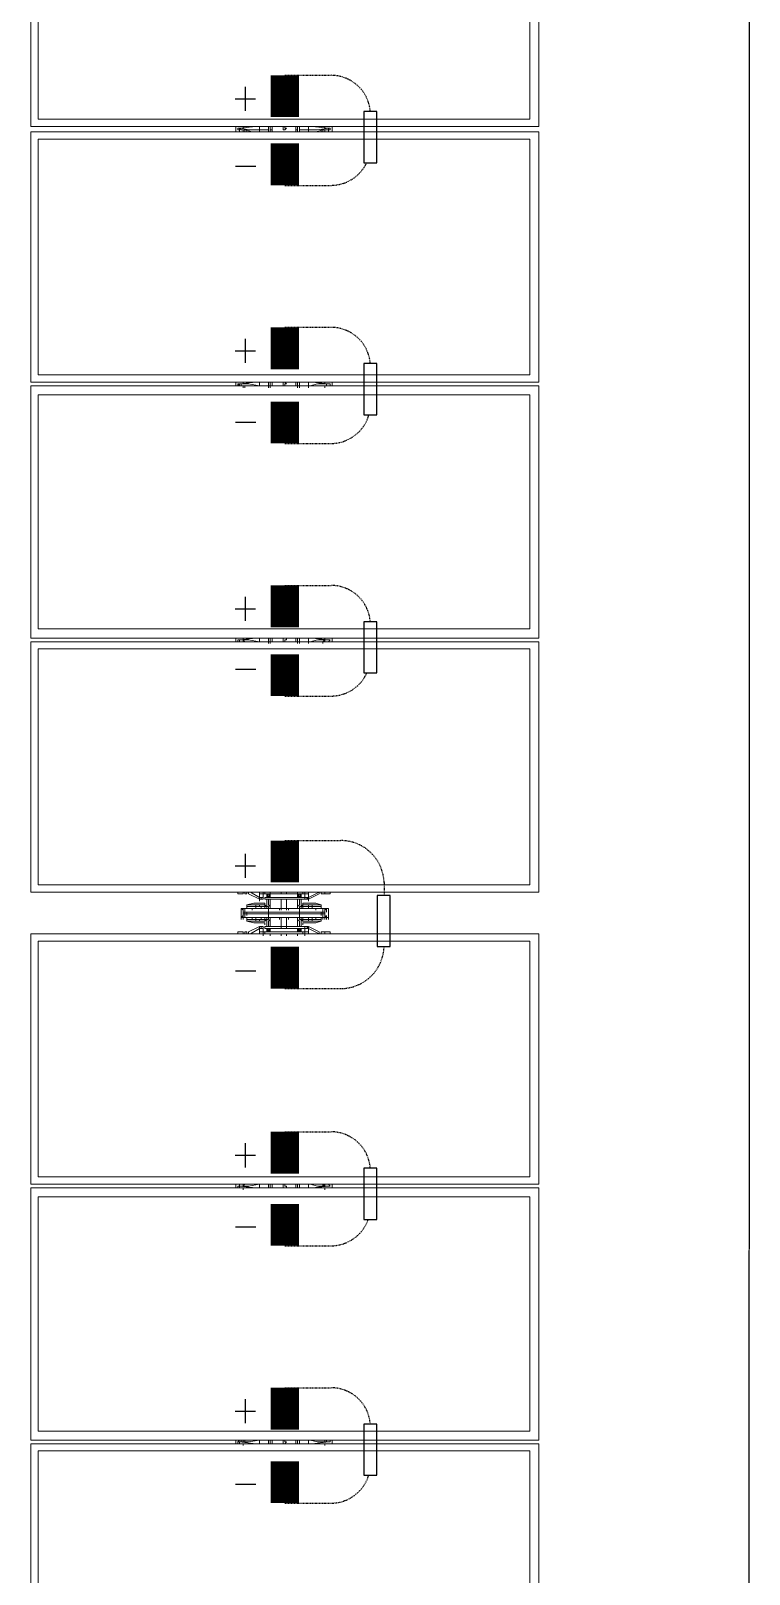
# Model space of a CAD drawing. Header units: feet. Extents: x -13743 to 68376, y -48 to 67763.
# Drawn here: x 1150 to 1278, y 65973.5 to 66248.5 of the extents above; entities that cross this region are included whole.
import ezdxf
from ezdxf.lldxf.tags import DXFTag

# ---------------------------------------------------------------- set-up
doc = ezdxf.new("R2010")
doc.units = ezdxf.units.FT
doc.header["$MEASUREMENT"] = 0
doc.linetypes.add('HIDDEN', pattern=[0.375, 0.25, -0.125])
for name, color, linetype in [('E-DC HARNESS-NEG', 170, 'DC HARNESS CABLE'), ('E-HARN-COMP', 8, 'Continuous'), ('E-TRNK-CABL-NEG', 6, 'HIDDEN'), ('E-TRUNK-CABLE-POS', 6, 'HIDDEN'), ('Polarity-Text', 7, 'Continuous')]:
    doc.layers.add(name, color=color, linetype=linetype)
doc.styles.get("Standard").update_dxf_attribs({"font": 'arial.ttf'})
tags = doc.linetypes.add('DC HARNESS CABLE', pattern='A,0.5,-0.2,["DH",Standard,S=0.1,R=0,X=-0.1,Y=-0.05],-0.2', length=0.9).pattern_tags.tags
tags[6] = DXFTag(74, 10)

# ---------------------------------------------------------------- blocks, each defined once
blk = doc.blocks.new('A$Cc93f9aa1')
at = {"lineweight": 5}
for points in [[(1.4583, 0), (1.2283, 0), (1.2283, 0.4666), (1.4583, 0.4666)], [(1.4516, 0.4583), (1.2349, 0.4583), (1.2349, 0.0067), (1.4516, 0.0067)], [(1.4633, 0.4666), (1.6933, 0.4666), (1.6933, 0), (1.4633, 0)], [(1.6866, 0.4583), (1.4699, 0.4583), (1.4699, 0.0067), (1.6866, 0.0067)], [(1.6966, 0.4666), (1.9283, 0.4666), (1.9283, 0), (1.6966, 0)], [(1.9199, 0.4583), (1.7049, 0.4583), (1.7049, 0.0067), (1.9199, 0.0067)], [(1.9316, 0), (2.1616, 0), (2.1616, 0.4666), (1.9316, 0.4666)], [(2.1549, 0.4583), (1.9383, 0.4583), (1.9383, 0.0067), (2.1549, 0.0067)], [(2.1999, 0), (2.4299, 0), (2.4299, 0.4666), (2.1999, 0.4666)], [(2.2066, 0.4583), (2.4232, 0.4583), (2.4232, 0.0067), (2.2066, 0.0067)], [(2.6649, 0.4666), (2.4332, 0.4666), (2.4332, 0), (2.6649, 0)], [(2.4416, 0.4583), (2.6566, 0.4583), (2.6566, 0.0067), (2.4416, 0.0067)], [(2.8982, 0.4666), (2.6682, 0.4666), (2.6682, 0), (2.8982, 0)], [(2.6749, 0.4583), (2.8915, 0.4583), (2.8915, 0.0067), (2.6749, 0.0067)], [(2.1632, 0.27), (2.1632, 0.2667), (2.1632, 0.27), (2.1632, 0.275), (2.1616, 0.275), (2.1632, 0.275)], [(2.1816, 0.27), (2.1799, 0.27), (2.1782, 0.27), (2.1799, 0.27)], [(2.1816, 0.27), (2.1832, 0.27)], [(2.1832, 0.2683), (2.1816, 0.2683), (2.1816, 0.27), (2.1832, 0.27), (2.1816, 0.27), (2.1832, 0.27), (2.1816, 0.27), (2.1816, 0.2683)], [(2.1866, 0.2683), (2.1849, 0.2683), (2.1849, 0.2733), (2.1849, 0.2717), (2.1832, 0.2717), (2.1849, 0.2717), (2.1866, 0.2717), (2.1849, 0.2717), (2.1832, 0.27), (2.1849, 0.27), (2.1849, 0.2683)], [(2.1866, 0.2733), (2.1849, 0.2733)], [(2.1982, 0.2667), (2.1982, 0.27), (2.1982, 0.275), (2.1999, 0.275), (2.1982, 0.275), (2.1982, 0.27)], [(2.1732, 0.2567), (2.1732, 0.2517), (2.1732, 0.25), (2.1749, 0.25), (2.1749, 0.255), (2.1732, 0.255), (2.1732, 0.2567), (2.1732, 0.2583), (2.1732, 0.2667), (2.1749, 0.2667), (2.1732, 0.2667), (2.1716, 0.2617), (2.1716, 0.25), (2.1716, 0.2517), (2.1716, 0.25), (2.1716, 0.2617), (2.1732, 0.2667), (2.1732, 0.2583), (2.1749, 0.2583), (2.1749, 0.255), (2.1732, 0.255), (2.1732, 0.2567), (2.1732, 0.2583), (2.1749, 0.2583), (2.1749, 0.2667), (2.1766, 0.2667), (2.1749, 0.2667), (2.1749, 0.2583), (2.1749, 0.255), (2.1749, 0.25), (2.1732, 0.25)], [(2.1799, 0.2683), (2.1799, 0.2467), (2.1766, 0.2467), (2.1766, 0.2683)], [(2.1782, 0.2617), (2.1766, 0.2617)], [(2.1832, 0.2683), (2.1816, 0.2683), (2.1799, 0.2683), (2.1816, 0.2683), (2.1799, 0.2683), (2.1816, 0.2683)], [(2.1816, 0.2683), (2.1799, 0.2683)], [(2.1816, 0.2683), (2.1816, 0.2467), (2.1849, 0.2467), (2.1849, 0.2683)], [(2.1866, 0.2667), (2.1882, 0.2667), (2.1882, 0.2583), (2.1866, 0.2583), (2.1866, 0.2667), (2.1849, 0.2667), (2.1866, 0.2667), (2.1866, 0.2583), (2.1882, 0.2583), (2.1882, 0.2667)], [(2.1866, 0.2617), (2.1849, 0.2617)], [(2.1866, 0.2617), (2.1849, 0.2617)], [(2.1882, 0.2567), (2.1882, 0.2583), (2.1882, 0.2567), (2.1882, 0.2517), (2.1882, 0.25), (2.1866, 0.25), (2.1866, 0.255), (2.1882, 0.255)], [(2.1882, 0.2667), (2.1899, 0.2617), (2.1899, 0.25), (2.1899, 0.2517), (2.1899, 0.25), (2.1899, 0.2617)], [(2.1899, 0.25), (2.1899, 0.26), (2.1899, 0.25), (2.1916, 0.25)], [(2.1632, 0.2467), (2.1632, 0.245), (2.1616, 0.245), (2.1632, 0.245), (2.1649, 0.245), (2.1649, 0.2467), (2.1649, 0.2483), (2.1632, 0.2483)], [(2.1649, 0.2483), (2.1632, 0.2467), (2.1649, 0.245), (2.1666, 0.2467)], [(2.1649, 0.2483), (2.1632, 0.2467), (2.1649, 0.245), (2.1666, 0.2467)], [(2.1649, 0.2483), (2.1666, 0.2483)], [(2.1666, 0.245), (2.1666, 0.2483), (2.1666, 0.2467), (2.1649, 0.2467), (2.1666, 0.2467), (2.1649, 0.2467), (2.1666, 0.2467), (2.1649, 0.2467), (2.1666, 0.2467), (2.1649, 0.2467), (2.1666, 0.2467), (2.1649, 0.2467), (2.1666, 0.2467), (2.1649, 0.2467), (2.1666, 0.2467), (2.1649, 0.2467), (2.1666, 0.2467), (2.1649, 0.2467), (2.1666, 0.2467), (2.1649, 0.2467), (2.1666, 0.2467), (2.1666, 0.245), (2.1649, 0.245)], [(2.1699, 0.255), (2.1682, 0.255), (2.1666, 0.2533), (2.1682, 0.255), (2.1682, 0.2517), (2.1666, 0.2517), (2.1682, 0.2517), (2.1682, 0.255)], [(2.1666, 0.2517), (2.1666, 0.2533)], [(2.1666, 0.215), (2.1682, 0.215), (2.1682, 0.2517), (2.1666, 0.2517), (2.1682, 0.2517), (2.1682, 0.215)], [(2.1766, 0.245), (2.1682, 0.245)], [(2.1749, 0.2483), (2.1766, 0.2483)], [(2.1866, 0.2483), (2.1849, 0.2483)], [(2.1932, 0.245), (2.1849, 0.245)], [(2.1882, 0.25), (2.1866, 0.2483), (2.1866, 0.25), (2.1866, 0.2483), (2.1882, 0.25), (2.1866, 0.2483), (2.1882, 0.2483), (2.1866, 0.2483)], [(2.1949, 0.255), (2.1932, 0.255), (2.1949, 0.2533), (2.1932, 0.255)], [(2.1949, 0.2517), (2.1932, 0.2517), (2.1932, 0.215), (2.1949, 0.215), (2.1932, 0.215), (2.1932, 0.2517), (2.1949, 0.2517), (2.1932, 0.2517), (2.1932, 0.255), (2.1932, 0.2517)], [(2.1982, 0.2517), (2.1949, 0.2517), (2.1949, 0.2533), (2.1949, 0.2517)], [(2.1966, 0.2483), (2.1949, 0.2467), (2.1966, 0.245), (2.1982, 0.2467)], [(2.1966, 0.2483), (2.1949, 0.2467), (2.1966, 0.245), (2.1982, 0.2467)], [(2.1966, 0.245), (2.1982, 0.245), (2.1982, 0.2467), (2.1982, 0.2483), (2.1966, 0.2483), (2.1949, 0.2483), (2.1949, 0.2467), (2.1949, 0.245)], [(2.2016, 0.245), (2.1999, 0.245)], [(1.4599, 0.235), (1.4616, 0.2333), (1.4616, 0.2317), (1.4583, 0.2317), (1.4583, 0.2333), (1.4599, 0.2333)], [(1.6949, 0.235), (1.6949, 0.2333), (1.6966, 0.2333), (1.6966, 0.2317), (1.6949, 0.2317), (1.6933, 0.2317), (1.6933, 0.2333)], [(1.9283, 0.235), (1.9299, 0.235), (1.9299, 0.2333), (1.9316, 0.2333), (1.9316, 0.2317), (1.9299, 0.2317), (1.9283, 0.2317), (1.9283, 0.2333)], [(2.1632, 0.235), (2.1616, 0.235)], [(2.1632, 0.235), (2.1616, 0.235)], [(2.1632, 0.23), (2.1616, 0.23)], [(2.1632, 0.23), (2.1616, 0.23)], [(2.2016, 0.235), (2.1999, 0.235)], [(2.2016, 0.235), (2.1999, 0.235)], [(2.2016, 0.23), (2.1999, 0.23)], [(2.2016, 0.23), (2.1999, 0.23)], [(2.4332, 0.235), (2.4316, 0.235), (2.4316, 0.2333), (2.4299, 0.2333), (2.4299, 0.2317), (2.4316, 0.2317), (2.4332, 0.2317), (2.4332, 0.2333)], [(2.6666, 0.235), (2.6666, 0.2333), (2.6649, 0.2333), (2.6649, 0.2317), (2.6666, 0.2317), (2.6682, 0.2317), (2.6682, 0.2333)], [(2.1632, 0.2167), (2.1649, 0.2167), (2.1649, 0.2183), (2.1666, 0.2183), (2.1649, 0.2183), (2.1666, 0.2183), (2.1649, 0.2183), (2.1666, 0.2183), (2.1649, 0.2183), (2.1666, 0.2183), (2.1649, 0.2183), (2.1649, 0.2167), (2.1666, 0.2167), (2.1666, 0.2183), (2.1666, 0.22), (2.1649, 0.22), (2.1632, 0.22), (2.1616, 0.22), (2.1632, 0.22), (2.1632, 0.2183)], [(2.1649, 0.22), (2.1632, 0.2183), (2.1649, 0.2167), (2.1666, 0.2183)], [(2.1649, 0.22), (2.1632, 0.2183), (2.1649, 0.2167), (2.1666, 0.2183)], [(2.1649, 0.22), (2.1632, 0.22), (2.1632, 0.2183), (2.1632, 0.2167), (2.1649, 0.2167), (2.1666, 0.2167), (2.1666, 0.2183), (2.1666, 0.22)], [(2.1666, 0.21), (2.1666, 0.2117), (2.1666, 0.2133), (2.1632, 0.2133), (2.1632, 0.21)], [(2.1649, 0.2167), (2.1666, 0.2167), (2.1666, 0.2183), (2.1649, 0.2183), (2.1649, 0.22), (2.1666, 0.22), (2.1666, 0.2183), (2.1649, 0.2183), (2.1666, 0.2183), (2.1649, 0.2183), (2.1666, 0.2183), (2.1649, 0.2183), (2.1666, 0.2183), (2.1649, 0.2183), (2.1666, 0.2183), (2.1649, 0.2183), (2.1649, 0.22), (2.1666, 0.22), (2.1666, 0.2183), (2.1666, 0.2167)], [(2.1666, 0.2133), (2.1682, 0.2133), (2.1682, 0.21), (2.1682, 0.2133)], [(2.1682, 0.22), (2.1766, 0.22)], [(2.1732, 0.1983), (2.1716, 0.205), (2.1716, 0.215), (2.1716, 0.2133), (2.1716, 0.215), (2.1716, 0.205)], [(2.1732, 0.2133), (2.1732, 0.2083), (2.1732, 0.21), (2.1749, 0.21), (2.1749, 0.2117), (2.1749, 0.215), (2.1732, 0.215), (2.1732, 0.2083), (2.1732, 0.2067), (2.1732, 0.2083), (2.1732, 0.21), (2.1749, 0.21), (2.1749, 0.2117), (2.1749, 0.215), (2.1749, 0.2167), (2.1732, 0.215), (2.1749, 0.2167), (2.1732, 0.215), (2.1749, 0.2167), (2.1749, 0.215), (2.1732, 0.215)], [(2.1849, 0.22), (2.1932, 0.22)], [(2.1882, 0.2167), (2.1866, 0.2167), (2.1882, 0.215), (2.1866, 0.2167), (2.1882, 0.215), (2.1866, 0.2167), (2.1882, 0.2167), (2.1866, 0.2167), (2.1849, 0.2167), (2.1866, 0.2167)], [(2.1882, 0.2067), (2.1882, 0.2083), (2.1882, 0.215), (2.1866, 0.215), (2.1866, 0.2117), (2.1866, 0.21), (2.1882, 0.21), (2.1882, 0.2083)], [(2.1882, 0.1983), (2.1899, 0.205), (2.1899, 0.215), (2.1899, 0.2133), (2.1899, 0.215), (2.1899, 0.205)], [(2.1966, 0.22), (2.1949, 0.2183), (2.1966, 0.2167), (2.1982, 0.2183)], [(2.1966, 0.22), (2.1949, 0.2183), (2.1966, 0.2167), (2.1982, 0.2183)], [(2.1966, 0.2167), (2.1982, 0.2167), (2.1982, 0.2183), (2.1982, 0.22), (2.1966, 0.22), (2.1949, 0.22), (2.1949, 0.2183), (2.1949, 0.2167)], [(2.1982, 0.2183), (2.1966, 0.2183)], [(2.1982, 0.2183), (2.1966, 0.2183)], [(2.2016, 0.22), (2.1999, 0.22)], [(2.1699, 0.21), (2.1682, 0.21), (2.1682, 0.2117), (2.1666, 0.2117), (2.1682, 0.2117), (2.1682, 0.21)], [(2.1732, 0.1983), (2.1732, 0.2067), (2.1749, 0.2067), (2.1749, 0.1983)], [(2.1732, 0.1983), (2.1749, 0.1983), (2.1749, 0.2067), (2.1732, 0.2067)], [(2.1749, 0.21), (2.1749, 0.2067)], [(2.1782, 0.2033), (2.1766, 0.2033)], [(2.1782, 0.2033), (2.1766, 0.2033)], [(2.1866, 0.2033), (2.1849, 0.2033)], [(2.1866, 0.2033), (2.1849, 0.2033)], [(2.1866, 0.2067), (2.1866, 0.21)], [(2.1882, 0.1983), (2.1866, 0.1983), (2.1866, 0.2067), (2.1882, 0.2067)], [(2.1882, 0.1983), (2.1882, 0.2067), (2.1866, 0.2067), (2.1866, 0.1983)], [(2.1949, 0.21), (2.1932, 0.21)], [(2.1616, 0.19), (2.1632, 0.19), (2.1632, 0.195), (2.1632, 0.19)], [(2.1632, 0.1983), (2.1632, 0.1967)], [(2.1766, 0.1983), (2.1749, 0.1983)], [(2.1799, 0.195), (2.1782, 0.195)], [(2.1832, 0.1983), (2.1816, 0.1983), (2.1799, 0.1983), (2.1816, 0.1983)], [(2.1832, 0.1967), (2.1816, 0.1967)], [(2.1866, 0.1983), (2.1849, 0.1983)], [(2.1982, 0.1967), (2.1982, 0.1983)], [(2.1999, 0.19), (2.1982, 0.19), (2.1982, 0.195), (2.1982, 0.19)]]:
    blk.add_lwpolyline(points, close=True, dxfattribs=at)
for points in [[(2.1549, 0.0067), (2.1549, 0.4583)], [(2.1616, 0.4666), (2.1616, 0)], [(2.1999, 0), (2.1999, 0.4666)], [(2.2066, 0.0067), (2.2066, 0.4583)], [(1.4583, 0.2767), (1.4633, 0.2767)], [(1.4616, 0.2683), (1.4616, 0.27), (1.4616, 0.2733), (1.4599, 0.2733), (1.4599, 0.275), (1.4616, 0.275)], [(1.4599, 0.275), (1.4599, 0.2733), (1.4599, 0.27)], [(1.4633, 0.255), (1.4616, 0.255), (1.4616, 0.2633), (1.4599, 0.2733)], [(1.6933, 0.2767), (1.6966, 0.2767)], [(1.6949, 0.2733), (1.6949, 0.275), (1.6949, 0.2733)], [(1.6966, 0.2683), (1.6966, 0.27), (1.6966, 0.2717), (1.6949, 0.2717), (1.6949, 0.2733), (1.6949, 0.27)], [(1.6983, 0.255), (1.6966, 0.255), (1.6966, 0.2567), (1.6949, 0.2633), (1.6949, 0.2733)], [(1.9283, 0.2767), (1.9316, 0.2767)], [(1.9283, 0.2733), (1.9283, 0.27)], [(1.9333, 0.255), (1.9316, 0.255), (1.9316, 0.2567), (1.9299, 0.2633), (1.9299, 0.2733), (1.9299, 0.275), (1.9299, 0.27), (1.9316, 0.2683)], [(2.1799, 0.2467), (2.1799, 0.2667), (2.1799, 0.2683), (2.1799, 0.27), (2.1782, 0.27), (2.1766, 0.27), (2.1782, 0.27), (2.1766, 0.27), (2.1766, 0.2733), (2.1766, 0.2717), (2.1782, 0.2717), (2.1766, 0.2717), (2.1766, 0.2733), (2.1766, 0.2683), (2.1782, 0.2683), (2.1766, 0.2683), (2.1766, 0.27), (2.1766, 0.2617), (2.1766, 0.2383), (2.1766, 0.235), (2.1782, 0.235), (2.1766, 0.235), (2.1782, 0.235), (2.1766, 0.235), (2.1682, 0.235), (2.1682, 0.23), (2.1766, 0.23), (2.1782, 0.23), (2.1766, 0.23), (2.1782, 0.23), (2.1766, 0.23), (2.1782, 0.23), (2.1766, 0.23), (2.1782, 0.23), (2.1766, 0.23), (2.1782, 0.23)], [(2.1799, 0.2717), (2.1782, 0.2717), (2.1766, 0.2717), (2.1782, 0.27), (2.1799, 0.27), (2.1799, 0.2683), (2.1799, 0.2667), (2.1816, 0.2667), (2.1832, 0.2667), (2.1816, 0.2667), (2.1799, 0.2667), (2.1799, 0.2467), (2.1799, 0.2683), (2.1766, 0.2683), (2.1766, 0.2467), (2.1799, 0.2467), (2.1799, 0.2183), (2.1799, 0.1967), (2.1766, 0.1967), (2.1766, 0.2183), (2.1749, 0.2183), (2.1749, 0.2167), (2.1766, 0.2167), (2.1749, 0.2167), (2.1766, 0.2167), (2.1749, 0.2167), (2.1766, 0.2167), (2.1749, 0.2167), (2.1766, 0.2167), (2.1682, 0.2167)], [(2.1699, 0.235), (2.1682, 0.235), (2.1766, 0.235), (2.1766, 0.2383), (2.1766, 0.2617), (2.1766, 0.27), (2.1782, 0.27), (2.1766, 0.27), (2.1782, 0.27)], [(2.1766, 0.2733), (2.1832, 0.2733), (2.1849, 0.2733), (2.1782, 0.2733), (2.1766, 0.2733), (2.1782, 0.2733), (2.1766, 0.2733), (2.1782, 0.2733)], [(2.1766, 0.2717), (2.1782, 0.27)], [(2.1782, 0.2717), (2.1766, 0.2717)], [(2.1766, 0.27), (2.1766, 0.27)], [(2.1766, 0.27), (2.1766, 0.27)], [(2.1782, 0.27), (2.1799, 0.27)], [(2.1782, 0.27), (2.1799, 0.27)], [(2.1832, 0.2717), (2.1849, 0.2717), (2.1832, 0.27), (2.1849, 0.27), (2.1849, 0.2617), (2.1849, 0.2383), (2.1849, 0.235), (2.1866, 0.235), (2.1849, 0.235), (2.1932, 0.235), (2.1932, 0.23), (2.1849, 0.23), (2.1849, 0.2267), (2.1849, 0.23), (2.1866, 0.23), (2.1849, 0.23), (2.1866, 0.23), (2.1849, 0.23)], [(2.1849, 0.2367), (2.1849, 0.235), (2.1866, 0.235), (2.1849, 0.235), (2.1849, 0.2383), (2.1849, 0.2617), (2.1849, 0.27), (2.1866, 0.27), (2.1849, 0.27), (2.1866, 0.27), (2.1849, 0.27), (2.1866, 0.27), (2.1849, 0.27), (2.1849, 0.2733), (2.1849, 0.2717)], [(2.1849, 0.2733), (2.1866, 0.2733)], [(2.1849, 0.27), (2.1849, 0.27)], [(2.1849, 0.27), (2.1849, 0.27)], [(2.4332, 0.2767), (2.4299, 0.2767)], [(2.4316, 0.255), (2.4299, 0.255), (2.4299, 0.2567), (2.4316, 0.2633), (2.4316, 0.2733), (2.4316, 0.275), (2.4316, 0.27), (2.4299, 0.2683)], [(2.4332, 0.27), (2.4332, 0.2733)], [(2.6682, 0.2767), (2.6649, 0.2767)], [(2.6666, 0.27), (2.6666, 0.2733), (2.6666, 0.2717), (2.6649, 0.2717), (2.6649, 0.27), (2.6649, 0.2683)], [(2.6666, 0.255), (2.6649, 0.255), (2.6649, 0.2567), (2.6666, 0.2633), (2.6666, 0.2733)], [(2.6666, 0.2733), (2.6666, 0.275), (2.6666, 0.2733)], [(2.1632, 0.2517), (2.1666, 0.2517), (2.1632, 0.2517), (2.1632, 0.25), (2.1616, 0.25), (2.1616, 0.2517), (2.1632, 0.2517), (2.1632, 0.255), (2.1666, 0.255), (2.1666, 0.2533), (2.1666, 0.255), (2.1682, 0.255), (2.1632, 0.265), (2.1682, 0.255), (2.1666, 0.255), (2.1632, 0.255), (2.1632, 0.2517), (2.1632, 0.25), (2.1616, 0.25), (2.1616, 0.215), (2.1632, 0.215), (2.1632, 0.2133), (2.1666, 0.2133), (2.1666, 0.2117), (2.1666, 0.21), (2.1682, 0.21), (2.1632, 0.2), (2.1682, 0.21), (2.1666, 0.21), (2.1632, 0.21), (2.1632, 0.2133), (2.1616, 0.2133), (2.1616, 0.215), (2.1616, 0.2133)], [(2.1632, 0.2667), (2.1632, 0.2667)], [(2.1632, 0.2667), (2.1632, 0.2667)], [(2.1682, 0.2483), (2.1766, 0.2483), (2.1749, 0.2483), (2.1732, 0.25), (2.1749, 0.2483), (2.1766, 0.2483), (2.1749, 0.2483), (2.1732, 0.25), (2.1716, 0.25), (2.1716, 0.26), (2.1716, 0.25), (2.1732, 0.25), (2.1749, 0.2483), (2.1732, 0.25), (2.1749, 0.2483), (2.1749, 0.25), (2.1749, 0.2483), (2.1749, 0.2467), (2.1766, 0.2467), (2.1766, 0.2183), (2.1799, 0.2183), (2.1799, 0.2467), (2.1816, 0.2467), (2.1816, 0.2183), (2.1849, 0.2183), (2.1849, 0.2467), (2.1866, 0.2467), (2.1866, 0.2483), (2.1849, 0.2483), (2.1932, 0.2483)], [(2.1732, 0.26), (2.1732, 0.26)], [(2.1732, 0.26), (2.1732, 0.26)], [(2.1766, 0.2617), (2.1782, 0.2617)], [(2.1766, 0.2617), (2.1782, 0.2617)], [(2.1932, 0.2167), (2.1849, 0.2167), (2.1866, 0.2167), (2.1866, 0.2183), (2.1849, 0.2183), (2.1849, 0.1967), (2.1816, 0.1967), (2.1816, 0.2183), (2.1799, 0.2183), (2.1799, 0.2467), (2.1816, 0.2467), (2.1816, 0.2683), (2.1849, 0.2683), (2.1849, 0.2467), (2.1816, 0.2467), (2.1816, 0.2183), (2.1849, 0.2183), (2.1849, 0.2467)], [(2.1866, 0.2583), (2.1866, 0.255)], [(2.1866, 0.2583), (2.1866, 0.255), (2.1882, 0.255), (2.1882, 0.2567)], [(2.1866, 0.255), (2.1866, 0.25), (2.1882, 0.25), (2.1882, 0.2567)], [(2.1882, 0.26), (2.1882, 0.26)], [(2.1882, 0.26), (2.1882, 0.26)], [(2.1999, 0.2517), (2.1999, 0.25), (2.1999, 0.2517), (2.1982, 0.2517), (2.1982, 0.255), (2.1949, 0.255), (2.1949, 0.2533), (2.1949, 0.255), (2.1932, 0.255), (2.1982, 0.265), (2.1932, 0.255), (2.1949, 0.255), (2.1982, 0.255), (2.1982, 0.2517), (2.1982, 0.25), (2.1999, 0.25), (2.1999, 0.215), (2.1982, 0.215), (2.1982, 0.2133), (2.1949, 0.2133), (2.1949, 0.2117), (2.1949, 0.21), (2.1949, 0.2117), (2.1932, 0.2117), (2.1932, 0.21), (2.1932, 0.2133), (2.1949, 0.2133), (2.1949, 0.2117), (2.1932, 0.2117), (2.1932, 0.21), (2.1932, 0.2133), (2.1949, 0.2133), (2.1982, 0.2133), (2.1982, 0.215), (2.1999, 0.215), (2.1999, 0.25), (2.1982, 0.25), (2.1982, 0.2517), (2.1999, 0.2517), (2.2016, 0.2517)], [(2.1982, 0.2667), (2.1982, 0.2667)], [(2.1982, 0.2667), (2.1982, 0.2667)], [(1.4583, 0.2467), (1.4616, 0.2467)], [(1.4583, 0.245), (1.4616, 0.245), (1.4633, 0.245)], [(1.4583, 0.2433), (1.4616, 0.2433), (1.4633, 0.2433)], [(1.4633, 0.2467), (1.4616, 0.2467), (1.4616, 0.255)], [(1.4616, 0.2433), (1.4616, 0.245)], [(1.6933, 0.2467), (1.6966, 0.2467)], [(1.6933, 0.245), (1.6966, 0.245), (1.6983, 0.245)], [(1.6966, 0.245), (1.6966, 0.2433), (1.6933, 0.2433)], [(1.6983, 0.2467), (1.6966, 0.2467), (1.6966, 0.255)], [(1.9283, 0.2467), (1.9316, 0.2467)], [(1.9283, 0.245), (1.9316, 0.245), (1.9333, 0.245)], [(1.9316, 0.245), (1.9316, 0.2433), (1.9283, 0.2433)], [(1.9333, 0.2467), (1.9316, 0.2467), (1.9316, 0.255)], [(2.1632, 0.2133), (2.1632, 0.215), (2.1616, 0.215), (2.1616, 0.25), (2.1616, 0.2517)], [(2.1616, 0.2517), (2.1632, 0.2517), (2.1616, 0.2517)], [(2.1632, 0.2483), (2.1632, 0.2483)], [(2.1666, 0.2483), (2.1649, 0.2483), (2.1632, 0.2483), (2.1632, 0.2467), (2.1632, 0.245), (2.1649, 0.245), (2.1666, 0.245), (2.1666, 0.2467), (2.1666, 0.2483), (2.1649, 0.2483)], [(2.1632, 0.2467), (2.1632, 0.2467)], [(2.1632, 0.245), (2.1632, 0.245)], [(2.1649, 0.2483), (2.1649, 0.2483)], [(2.1649, 0.2483), (2.1649, 0.245)], [(2.1649, 0.2467), (2.1666, 0.2467)], [(2.1649, 0.245), (2.1666, 0.245)], [(2.1649, 0.245), (2.1649, 0.245)], [(2.1666, 0.2517), (2.1666, 0.2517)], [(2.1666, 0.2483), (2.1666, 0.2483)], [(2.1666, 0.2467), (2.1666, 0.2483)], [(2.1666, 0.2467), (2.1666, 0.2467)], [(2.1666, 0.245), (2.1666, 0.2467)], [(2.1666, 0.245), (2.1666, 0.245)], [(2.1682, 0.2517), (2.1682, 0.2517)], [(2.1682, 0.2517), (2.1682, 0.2517)], [(2.1749, 0.245), (2.1732, 0.2467), (2.1682, 0.2467)], [(2.1749, 0.2483), (2.1766, 0.2483)], [(2.1749, 0.2483), (2.1766, 0.2483)], [(2.1832, 0.1933), (2.1849, 0.1933), (2.1832, 0.195), (2.1849, 0.1933), (2.1832, 0.1933), (2.1766, 0.1933), (2.1782, 0.1933), (2.1766, 0.1933), (2.1766, 0.195), (2.1766, 0.1967), (2.1766, 0.195), (2.1782, 0.195), (2.1766, 0.1933), (2.1782, 0.1933), (2.1766, 0.1933), (2.1782, 0.195), (2.1799, 0.195), (2.1782, 0.195), (2.1766, 0.195), (2.1766, 0.1967), (2.1766, 0.195), (2.1766, 0.1933), (2.1782, 0.195), (2.1799, 0.195), (2.1799, 0.1967), (2.1816, 0.1967), (2.1832, 0.1967), (2.1816, 0.1967), (2.1799, 0.1967), (2.1816, 0.1967), (2.1799, 0.1967), (2.1799, 0.2467), (2.1816, 0.2467)], [(2.1766, 0.2467), (2.1766, 0.2183), (2.1799, 0.2183), (2.1799, 0.1983), (2.1799, 0.1967), (2.1816, 0.1967), (2.1816, 0.195), (2.1799, 0.195), (2.1816, 0.195), (2.1832, 0.195), (2.1816, 0.195), (2.1832, 0.195), (2.1849, 0.1933), (2.1849, 0.195), (2.1866, 0.195), (2.1849, 0.195), (2.1849, 0.1967), (2.1849, 0.195), (2.1866, 0.195)], [(2.1866, 0.2483), (2.1882, 0.25)], [(2.1866, 0.2483), (2.1882, 0.25)], [(2.1866, 0.2483), (2.1882, 0.2483)], [(2.1866, 0.2483), (2.1882, 0.2483)], [(2.1932, 0.2467), (2.1882, 0.2467), (2.1866, 0.245)], [(2.1932, 0.2517), (2.1932, 0.2517)], [(2.1932, 0.2517), (2.1932, 0.2517)], [(2.1949, 0.2517), (2.1949, 0.2517)], [(2.1982, 0.2467), (2.1982, 0.2483), (2.1966, 0.2483), (2.1949, 0.2483), (2.1949, 0.2467), (2.1949, 0.245), (2.1949, 0.2483), (2.1966, 0.2483), (2.1966, 0.245), (2.1949, 0.245), (2.1966, 0.245), (2.1949, 0.245), (2.1949, 0.2467), (2.1949, 0.2483), (2.1966, 0.2483), (2.1966, 0.2467), (2.1966, 0.245), (2.1982, 0.245), (2.1982, 0.2467), (2.1966, 0.2467), (2.1982, 0.2467), (2.1966, 0.2467), (2.1982, 0.2467), (2.1966, 0.2467), (2.1982, 0.2467), (2.1966, 0.2467), (2.1982, 0.2467), (2.1966, 0.2467), (2.1982, 0.2467), (2.1966, 0.2467), (2.1982, 0.2467), (2.1966, 0.2467), (2.1982, 0.2467), (2.1966, 0.2467), (2.1982, 0.2467), (2.1966, 0.2467), (2.1982, 0.2467), (2.1966, 0.2467)], [(2.1949, 0.2483), (2.1949, 0.2483)], [(2.1949, 0.2467), (2.1949, 0.2467)], [(2.1949, 0.245), (2.1949, 0.245)], [(2.1966, 0.2483), (2.1966, 0.2483)], [(2.1966, 0.245), (2.1966, 0.245)], [(2.1982, 0.2483), (2.1982, 0.2483)], [(2.1982, 0.2467), (2.1982, 0.2467)], [(2.1982, 0.245), (2.1982, 0.245)], [(2.4316, 0.2467), (2.4299, 0.2467), (2.4299, 0.255)], [(2.4332, 0.2467), (2.4299, 0.2467)], [(2.4332, 0.245), (2.4299, 0.245), (2.4316, 0.245)], [(2.4299, 0.245), (2.4299, 0.2433), (2.4332, 0.2433)], [(2.6666, 0.2467), (2.6649, 0.2467), (2.6649, 0.255)], [(2.6682, 0.2467), (2.6649, 0.2467)], [(2.6682, 0.245), (2.6649, 0.245), (2.6666, 0.245)], [(2.6649, 0.245), (2.6649, 0.2433), (2.6682, 0.2433)], [(2.1682, 0.235), (2.1682, 0.23)], [(2.1766, 0.23), (2.1766, 0.2267), (2.1766, 0.23), (2.1682, 0.23), (2.1699, 0.23)], [(2.1782, 0.2367), (2.1766, 0.2367), (2.1782, 0.2367), (2.1766, 0.2367), (2.1766, 0.2383), (2.1766, 0.2367), (2.1766, 0.235), (2.1782, 0.235), (2.1766, 0.235), (2.1766, 0.2367)], [(2.1782, 0.195), (2.1766, 0.195), (2.1766, 0.1967), (2.1766, 0.195), (2.1766, 0.2033), (2.1766, 0.2267), (2.1766, 0.23), (2.1766, 0.2267), (2.1766, 0.2033), (2.1766, 0.195)], [(2.1866, 0.23), (2.1849, 0.23), (2.1866, 0.23), (2.1849, 0.23), (2.1866, 0.23), (2.1849, 0.23), (2.1849, 0.2267), (2.1849, 0.2033), (2.1849, 0.195), (2.1832, 0.195), (2.1849, 0.1933), (2.1782, 0.1933), (2.1799, 0.1933)], [(2.1949, 0.235), (2.1932, 0.235), (2.1849, 0.235), (2.1866, 0.235), (2.1849, 0.235), (2.1849, 0.2367), (2.1849, 0.2383), (2.1849, 0.2367), (2.1866, 0.2367), (2.1849, 0.2367), (2.1866, 0.2367)], [(2.1849, 0.195), (2.1849, 0.2033), (2.1849, 0.2267), (2.1849, 0.23), (2.1932, 0.23), (2.1949, 0.23)], [(2.1932, 0.23), (2.1932, 0.235)], [(1.4583, 0.2217), (1.4633, 0.2217), (1.4616, 0.2217), (1.4616, 0.22)], [(1.4633, 0.22), (1.4616, 0.22), (1.4583, 0.22)], [(1.4616, 0.2183), (1.4583, 0.2183)], [(1.4616, 0.21), (1.4616, 0.2183), (1.4633, 0.2183)], [(1.6933, 0.2217), (1.6966, 0.2217), (1.6966, 0.22)], [(1.6933, 0.22), (1.6966, 0.22), (1.6983, 0.22)], [(1.6966, 0.2183), (1.6933, 0.2183)], [(1.6983, 0.2183), (1.6966, 0.2183), (1.6966, 0.21), (1.6949, 0.2), (1.6949, 0.1917), (1.6966, 0.1917)], [(1.9283, 0.2217), (1.9316, 0.2217), (1.9316, 0.22)], [(1.9283, 0.22), (1.9316, 0.22), (1.9333, 0.22)], [(1.9316, 0.2183), (1.9283, 0.2183)], [(1.9299, 0.1917), (1.9299, 0.2), (1.9316, 0.21), (1.9316, 0.2183), (1.9333, 0.2183)], [(2.1616, 0.2133), (2.1632, 0.2133), (2.1616, 0.2133)], [(2.1632, 0.22), (2.1632, 0.22)], [(2.1632, 0.2183), (2.1632, 0.2183)], [(2.1632, 0.2167), (2.1632, 0.2167)], [(2.1649, 0.22), (2.1649, 0.22)], [(2.1649, 0.2167), (2.1649, 0.2167)], [(2.1666, 0.22), (2.1666, 0.22)], [(2.1666, 0.2183), (2.1666, 0.2183)], [(2.1666, 0.2167), (2.1666, 0.2167)], [(2.1666, 0.215), (2.1666, 0.215)], [(2.1666, 0.215), (2.1666, 0.215)], [(2.1682, 0.2183), (2.1732, 0.2183), (2.1749, 0.22)], [(2.1682, 0.215), (2.1682, 0.215)], [(2.1682, 0.215), (2.1682, 0.215)], [(2.1716, 0.215), (2.1716, 0.205), (2.1716, 0.215), (2.1732, 0.215), (2.1749, 0.2167), (2.1732, 0.215)], [(2.1766, 0.2183), (2.1766, 0.1967), (2.1799, 0.1967), (2.1799, 0.1983), (2.1799, 0.2183), (2.1816, 0.2183), (2.1799, 0.2183)], [(2.1816, 0.2183), (2.1816, 0.1967), (2.1849, 0.1967), (2.1849, 0.2183)], [(2.1866, 0.22), (2.1882, 0.2183), (2.1932, 0.2183)], [(2.1866, 0.2167), (2.1866, 0.215)], [(2.1866, 0.2167), (2.1866, 0.215)], [(2.1882, 0.215), (2.1866, 0.2167)], [(2.1882, 0.215), (2.1866, 0.2167)], [(2.1866, 0.215), (2.1866, 0.2117)], [(2.1866, 0.215), (2.1882, 0.215), (2.1882, 0.2133)], [(2.1882, 0.2083), (2.1882, 0.2133)], [(2.1899, 0.215), (2.1899, 0.205), (2.1899, 0.215), (2.1916, 0.215)], [(2.1932, 0.215), (2.1932, 0.215)], [(2.1999, 0.2133), (2.1999, 0.215), (2.1999, 0.2133), (2.1982, 0.2133), (2.1982, 0.21), (2.1949, 0.21), (2.1932, 0.21), (2.1982, 0.2), (2.1932, 0.21), (2.1949, 0.21), (2.1982, 0.21), (2.1982, 0.2133), (2.1999, 0.2133), (2.2016, 0.2133)], [(2.1932, 0.215), (2.1932, 0.215)], [(2.1949, 0.2183), (2.1949, 0.22)], [(2.1966, 0.22), (2.1949, 0.22)], [(2.1949, 0.22), (2.1949, 0.2183)], [(2.1949, 0.22), (2.1949, 0.22)], [(2.1966, 0.22), (2.1949, 0.22)], [(2.1966, 0.22), (2.1949, 0.22)], [(2.1949, 0.2183), (2.1949, 0.22)], [(2.1949, 0.2167), (2.1949, 0.2183)], [(2.1949, 0.2183), (2.1949, 0.2167)], [(2.1949, 0.2183), (2.1949, 0.2183)], [(2.1949, 0.2183), (2.1949, 0.2167), (2.1966, 0.2167)], [(2.1949, 0.2167), (2.1966, 0.2167)], [(2.1949, 0.2167), (2.1966, 0.2167)], [(2.1949, 0.2167), (2.1949, 0.2167)], [(2.1949, 0.215), (2.1949, 0.215)], [(2.1949, 0.215), (2.1949, 0.215)], [(2.1966, 0.2183), (2.1966, 0.22)], [(2.1982, 0.22), (2.1966, 0.22)], [(2.1966, 0.22), (2.1966, 0.22)], [(2.1966, 0.2183), (2.1966, 0.22)], [(2.1966, 0.2183), (2.1982, 0.2183)], [(2.1966, 0.2183), (2.1982, 0.2183)], [(2.1966, 0.2183), (2.1982, 0.2183)], [(2.1966, 0.2183), (2.1982, 0.2183)], [(2.1966, 0.2183), (2.1982, 0.2183)], [(2.1966, 0.2183), (2.1982, 0.2183)], [(2.1966, 0.2183), (2.1982, 0.2183)], [(2.1966, 0.2183), (2.1982, 0.2183)], [(2.1966, 0.2167), (2.1966, 0.2183)], [(2.1966, 0.2183), (2.1982, 0.2183)], [(2.1966, 0.2183), (2.1982, 0.2183)], [(2.1966, 0.2183), (2.1982, 0.2183)], [(2.1966, 0.2183), (2.1982, 0.2183)], [(2.1966, 0.2183), (2.1982, 0.2183)], [(2.1966, 0.2183), (2.1966, 0.2167)], [(2.1966, 0.2183), (2.1982, 0.2183)], [(2.1966, 0.2167), (2.1982, 0.2167)], [(2.1966, 0.2167), (2.1966, 0.2167)], [(2.1982, 0.22), (2.1982, 0.22)], [(2.1982, 0.2183), (2.1982, 0.22)], [(2.1982, 0.2183), (2.1982, 0.2183)], [(2.1982, 0.2167), (2.1982, 0.2183)], [(2.1982, 0.2167), (2.1982, 0.2167)], [(2.4332, 0.2217), (2.4299, 0.2217), (2.4299, 0.22)], [(2.4332, 0.22), (2.4299, 0.22), (2.4316, 0.22)], [(2.4316, 0.1917), (2.4316, 0.2), (2.4299, 0.21), (2.4299, 0.2183), (2.4316, 0.2183)], [(2.4299, 0.2183), (2.4332, 0.2183)], [(2.6682, 0.2217), (2.6649, 0.2217), (2.6649, 0.22)], [(2.6682, 0.22), (2.6649, 0.22), (2.6666, 0.22)], [(2.6666, 0.2183), (2.6649, 0.2183), (2.6649, 0.21), (2.6666, 0.2), (2.6666, 0.1917), (2.6682, 0.1917)], [(2.6649, 0.2183), (2.6682, 0.2183)], [(1.4633, 0.21), (1.4616, 0.21), (1.4616, 0.2), (1.4599, 0.1933), (1.4599, 0.1917), (1.4616, 0.1917)], [(2.1732, 0.205), (2.1732, 0.205)], [(2.1732, 0.205), (2.1732, 0.205)], [(2.1866, 0.2117), (2.1866, 0.21), (2.1882, 0.21), (2.1882, 0.2083)], [(2.1882, 0.205), (2.1882, 0.205)], [(2.1882, 0.205), (2.1882, 0.205)], [(1.4583, 0.1883), (1.4633, 0.1883)], [(1.4616, 0.1967), (1.4616, 0.195), (1.4616, 0.1933), (1.4599, 0.1917), (1.4599, 0.19), (1.4616, 0.19)], [(1.4599, 0.195), (1.4599, 0.1917), (1.4599, 0.19)], [(1.6933, 0.1883), (1.6966, 0.1883)], [(1.6949, 0.19), (1.6949, 0.1933), (1.6966, 0.1933), (1.6966, 0.195), (1.6966, 0.1967)], [(1.6949, 0.195), (1.6949, 0.1917), (1.6949, 0.19), (1.6966, 0.19)], [(1.9283, 0.195), (1.9283, 0.1917)], [(1.9283, 0.1883), (1.9316, 0.1883)], [(1.9316, 0.1967), (1.9299, 0.195), (1.9299, 0.19), (1.9316, 0.19)], [(1.9316, 0.1917), (1.9299, 0.1917), (1.9299, 0.19)], [(2.1632, 0.1983), (2.1632, 0.1983)], [(2.1632, 0.1983), (2.1632, 0.1983)], [(2.1632, 0.195), (2.1632, 0.195)], [(2.1632, 0.195), (2.1632, 0.195)], [(2.1732, 0.1983), (2.1732, 0.1983)], [(2.1732, 0.1983), (2.1732, 0.1983)], [(2.1766, 0.1933), (2.1782, 0.195), (2.1799, 0.195), (2.1799, 0.1967), (2.1816, 0.1967), (2.1816, 0.195), (2.1832, 0.195), (2.1816, 0.195), (2.1832, 0.195), (2.1849, 0.195), (2.1849, 0.1967), (2.1849, 0.195), (2.1849, 0.1967), (2.1849, 0.195), (2.1849, 0.1933), (2.1866, 0.1933), (2.1849, 0.1933), (2.1866, 0.1933)], [(2.1766, 0.195), (2.1766, 0.195)], [(2.1766, 0.195), (2.1766, 0.195)], [(2.1849, 0.195), (2.1849, 0.195)], [(2.1849, 0.195), (2.1849, 0.195)], [(2.1882, 0.1983), (2.1882, 0.1983)], [(2.1882, 0.1983), (2.1882, 0.1983)], [(2.1982, 0.1983), (2.1982, 0.1983)], [(2.1982, 0.1983), (2.1982, 0.1983)], [(2.1982, 0.195), (2.1982, 0.195)], [(2.1982, 0.195), (2.1982, 0.195)], [(2.4299, 0.1967), (2.4316, 0.195), (2.4316, 0.19), (2.4332, 0.19)], [(2.4332, 0.1883), (2.4299, 0.1883)], [(2.4332, 0.195), (2.4332, 0.1917), (2.4316, 0.1917), (2.4316, 0.19)], [(2.6666, 0.19), (2.6666, 0.1933), (2.6649, 0.1933), (2.6649, 0.195), (2.6649, 0.1967)], [(2.6682, 0.1883), (2.6649, 0.1883)], [(2.6666, 0.195), (2.6666, 0.1917), (2.6666, 0.19), (2.6682, 0.19)]]:
    blk.add_lwpolyline(points, dxfattribs=at)
at = {"color": 8, "lineweight": 5, "true_color": 0x808080}
for points in [[(1.4583, 0.2767), (1.4633, 0.2767)], [(1.4599, 0.2733), (1.4583, 0.2583)], [(1.4583, 0.2717), (1.4583, 0.2717)], [(1.4583, 0.2683), (1.4583, 0.27), (1.4599, 0.27)], [(1.4633, 0.2733), (1.4616, 0.2733), (1.4616, 0.275), (1.4599, 0.275)], [(1.4599, 0.2733), (1.4599, 0.2733)], [(1.4633, 0.27), (1.4616, 0.27), (1.4616, 0.2683), (1.4633, 0.2617)], [(1.6933, 0.2767), (1.6966, 0.2767)], [(1.6949, 0.2733), (1.6933, 0.2583)], [(1.6933, 0.2683), (1.6933, 0.27)], [(1.6966, 0.2733), (1.6966, 0.275), (1.6949, 0.275)], [(1.6949, 0.2733), (1.6949, 0.2733)], [(1.6966, 0.2617), (1.6966, 0.27), (1.6983, 0.27)], [(1.9283, 0.2767), (1.9316, 0.2767)], [(1.9283, 0.2733), (1.9283, 0.2733)], [(1.9299, 0.2733), (1.9283, 0.2583)], [(1.9316, 0.27), (1.9299, 0.27), (1.9283, 0.27), (1.9283, 0.2683)], [(1.9316, 0.2733), (1.9299, 0.275)], [(1.9299, 0.27), (1.9316, 0.2683), (1.9316, 0.2617)], [(2.1616, 0.27), (2.1632, 0.27), (2.1616, 0.27)], [(2.1616, 0.27), (2.1632, 0.27), (2.1616, 0.27)], [(2.1766, 0.2717), (2.1766, 0.2717)], [(2.1766, 0.2717), (2.1766, 0.2717)], [(2.1782, 0.27), (2.1799, 0.27)], [(2.1782, 0.27), (2.1799, 0.27)], [(2.1816, 0.27), (2.1832, 0.27), (2.1816, 0.27)], [(2.1832, 0.27), (2.1816, 0.27), (2.1832, 0.27)], [(2.1832, 0.27), (2.1849, 0.27)], [(2.1832, 0.27), (2.1849, 0.27)], [(2.1832, 0.27), (2.1849, 0.27)], [(2.1832, 0.27), (2.1849, 0.27)], [(2.1849, 0.2717), (2.1849, 0.2717)], [(2.1849, 0.2717), (2.1849, 0.2717)], [(2.1849, 0.27), (2.1849, 0.2617)], [(2.1849, 0.2617), (2.1849, 0.27)], [(2.1999, 0.27), (2.1982, 0.27), (2.1999, 0.27)], [(2.1999, 0.27), (2.1982, 0.27), (2.1999, 0.27)], [(2.4332, 0.2767), (2.4299, 0.2767)], [(2.4299, 0.2733), (2.4316, 0.275)], [(2.4299, 0.27), (2.4316, 0.27), (2.4299, 0.2683), (2.4299, 0.2617)], [(2.4316, 0.2733), (2.4332, 0.2583)], [(2.4332, 0.2733), (2.4332, 0.2733)], [(2.4332, 0.2683), (2.4332, 0.27), (2.4349, 0.27)], [(2.6682, 0.2767), (2.6649, 0.2767)], [(2.6649, 0.2733), (2.6649, 0.275), (2.6666, 0.275)], [(2.6649, 0.2617), (2.6649, 0.27), (2.6666, 0.27)], [(2.6666, 0.2733), (2.6666, 0.2733)], [(2.6666, 0.2733), (2.6682, 0.2583)], [(2.6682, 0.2683), (2.6682, 0.27)], [(1.4633, 0.2683), (1.4616, 0.2683), (1.4616, 0.2667), (1.4633, 0.2667)], [(1.6966, 0.2667), (1.6966, 0.2683)], [(1.9316, 0.2667), (1.9316, 0.2683), (1.9333, 0.2683)], [(2.4299, 0.2667), (2.4299, 0.2683), (2.4316, 0.2683)], [(2.6649, 0.2667), (2.6649, 0.2683)], [(1.4583, 0.255), (1.4616, 0.255)], [(1.6933, 0.255), (1.6966, 0.255)], [(1.9283, 0.255), (1.9316, 0.255)], [(2.4332, 0.255), (2.4299, 0.255)], [(2.6682, 0.255), (2.6649, 0.255)], [(1.4616, 0.21), (1.4583, 0.21)], [(1.4583, 0.2067), (1.4599, 0.1917)], [(1.4633, 0.195), (1.4616, 0.195), (1.4616, 0.1967), (1.4633, 0.2033)], [(1.6966, 0.21), (1.6933, 0.21)], [(1.6933, 0.2067), (1.6949, 0.1917)], [(1.6966, 0.2033), (1.6966, 0.195), (1.6983, 0.195)], [(1.9316, 0.21), (1.9283, 0.21)], [(1.9283, 0.2067), (1.9299, 0.1917)], [(1.9316, 0.2033), (1.9316, 0.1967), (1.9299, 0.195)], [(2.4299, 0.21), (2.4332, 0.21)], [(2.4299, 0.195), (2.4316, 0.195), (2.4299, 0.1967), (2.4299, 0.2033)], [(2.4332, 0.2067), (2.4316, 0.1917)], [(2.6649, 0.21), (2.6682, 0.21)], [(2.6649, 0.2033), (2.6649, 0.195), (2.6666, 0.195)], [(2.6682, 0.2067), (2.6666, 0.1917)], [(1.4583, 0.1967), (1.4583, 0.195), (1.4599, 0.195)], [(1.4583, 0.1883), (1.4633, 0.1883)], [(1.4599, 0.19), (1.4616, 0.19), (1.4616, 0.1917), (1.4633, 0.1917)], [(1.4599, 0.1917), (1.4599, 0.1917)], [(1.4633, 0.1967), (1.4616, 0.1967), (1.4616, 0.1983), (1.4633, 0.1983)], [(1.6933, 0.1967), (1.6933, 0.195), (1.6949, 0.195)], [(1.6933, 0.1883), (1.6966, 0.1883)], [(1.6949, 0.19), (1.6966, 0.1917)], [(1.6949, 0.1917), (1.6949, 0.1917)], [(1.6983, 0.1967), (1.6966, 0.1967), (1.6966, 0.1983)], [(1.9316, 0.195), (1.9299, 0.195), (1.9283, 0.195), (1.9283, 0.1967)], [(1.9283, 0.1917), (1.9283, 0.1917)], [(1.9283, 0.1883), (1.9316, 0.1883)], [(1.9299, 0.19), (1.9299, 0.1917), (1.9316, 0.1917)], [(1.9316, 0.1967), (1.9316, 0.1983)], [(2.1766, 0.1933), (2.1766, 0.1933)], [(2.1766, 0.1933), (2.1766, 0.1933)], [(2.1782, 0.195), (2.1799, 0.195)], [(2.1782, 0.195), (2.1799, 0.195)], [(2.1782, 0.195), (2.1799, 0.195)], [(2.1782, 0.195), (2.1799, 0.195)], [(2.1849, 0.1933), (2.1849, 0.1933)], [(2.1849, 0.1933), (2.1849, 0.1933)], [(2.4299, 0.1967), (2.4299, 0.1983)], [(2.4316, 0.19), (2.4316, 0.1917), (2.4299, 0.1917)], [(2.4332, 0.1883), (2.4299, 0.1883)], [(2.4332, 0.1967), (2.4332, 0.195), (2.4349, 0.195)], [(2.4332, 0.1917), (2.4332, 0.1917)], [(2.6666, 0.1967), (2.6649, 0.1967), (2.6649, 0.1983)], [(2.6666, 0.19), (2.6649, 0.1917)], [(2.6682, 0.1883), (2.6649, 0.1883)], [(2.6666, 0.1917), (2.6666, 0.1917)], [(2.6682, 0.1967), (2.6682, 0.195), (2.6699, 0.195)]]:
    blk.add_lwpolyline(points, dxfattribs=at)
for points in [[(1.6949, 0.27), (1.6933, 0.27)], [(2.1766, 0.2733), (2.1766, 0.2717)], [(2.1766, 0.235), (2.1766, 0.2383), (2.1766, 0.2617), (2.1766, 0.27), (2.1766, 0.2617), (2.1766, 0.2383), (2.1766, 0.235), (2.1782, 0.235)], [(2.1816, 0.27), (2.1799, 0.27), (2.1782, 0.27), (2.1799, 0.27), (2.1782, 0.27), (2.1799, 0.27)], [(2.1799, 0.27), (2.1782, 0.27)], [(2.1849, 0.27), (2.1832, 0.27)], [(2.1849, 0.2717), (2.1849, 0.2733)], [(2.6699, 0.27), (2.6682, 0.27)], [(2.1616, 0.2667), (2.1632, 0.2667)], [(2.1666, 0.255), (2.1616, 0.265), (2.1632, 0.265), (2.1616, 0.265)], [(2.1632, 0.255), (2.1616, 0.255), (2.1616, 0.2567), (2.1616, 0.255)], [(2.1749, 0.2583), (2.1766, 0.2583)], [(2.1849, 0.235), (2.1849, 0.2383), (2.1849, 0.2617), (2.1849, 0.2383)], [(2.1849, 0.2583), (2.1866, 0.2583)], [(2.1999, 0.265), (2.1982, 0.265), (2.1999, 0.265), (2.1949, 0.255)], [(2.1999, 0.2667), (2.1982, 0.2667)], [(2.1999, 0.255), (2.1999, 0.2567), (2.1999, 0.255), (2.1982, 0.255)], [(2.1632, 0.25), (2.1632, 0.2483)], [(2.1632, 0.245), (2.1632, 0.22)], [(2.1666, 0.2483), (2.1666, 0.2517)], [(2.1666, 0.22), (2.1666, 0.245)], [(2.1766, 0.255), (2.1749, 0.255)], [(2.1749, 0.25), (2.1766, 0.25)], [(2.1866, 0.255), (2.1849, 0.255)], [(2.1849, 0.25), (2.1866, 0.25)], [(2.1949, 0.2517), (2.1949, 0.2483)], [(2.1949, 0.245), (2.1949, 0.22)], [(2.1982, 0.2483), (2.1982, 0.25)], [(2.1982, 0.22), (2.1982, 0.245)], [(2.1782, 0.2367), (2.1766, 0.2367)], [(2.1782, 0.2367), (2.1766, 0.2367)], [(2.1782, 0.23), (2.1766, 0.23), (2.1766, 0.2033), (2.1766, 0.195), (2.1766, 0.2033), (2.1766, 0.2267), (2.1766, 0.23)], [(2.1782, 0.2283), (2.1766, 0.2283)], [(2.1782, 0.2283), (2.1766, 0.2283)], [(2.1866, 0.2367), (2.1849, 0.2367)], [(2.1866, 0.2367), (2.1849, 0.2367)], [(2.1866, 0.235), (2.1849, 0.235)], [(2.1866, 0.23), (2.1849, 0.23)], [(2.1849, 0.23), (2.1849, 0.2033), (2.1849, 0.2267)], [(2.1866, 0.2283), (2.1849, 0.2283)], [(2.1866, 0.2283), (2.1849, 0.2283)], [(2.1632, 0.2167), (2.1632, 0.215)], [(2.1666, 0.215), (2.1666, 0.2167)], [(2.1766, 0.215), (2.1749, 0.215)], [(2.1866, 0.215), (2.1849, 0.215)], [(2.1949, 0.2167), (2.1949, 0.215)], [(2.1982, 0.215), (2.1982, 0.2167)], [(2.1616, 0.21), (2.1632, 0.21), (2.1616, 0.21), (2.1616, 0.2117)], [(2.1616, 0.2017), (2.1666, 0.21)], [(2.1616, 0.2), (2.1632, 0.2)], [(2.1749, 0.2117), (2.1766, 0.2117)], [(2.1766, 0.2067), (2.1749, 0.2067)], [(2.1849, 0.2033), (2.1849, 0.195), (2.1832, 0.195), (2.1849, 0.195), (2.1832, 0.195), (2.1816, 0.195), (2.1832, 0.195), (2.1849, 0.195), (2.1832, 0.195), (2.1849, 0.195)], [(2.1849, 0.2117), (2.1866, 0.2117)], [(2.1866, 0.2067), (2.1849, 0.2067)], [(2.1949, 0.21), (2.1999, 0.2017)], [(2.1982, 0.21), (2.1999, 0.21), (2.1999, 0.2117), (2.1999, 0.21)], [(2.1999, 0.2), (2.1982, 0.2)], [(2.1616, 0.1983), (2.1632, 0.1983)], [(2.1616, 0.1967), (2.1632, 0.1967)], [(2.1616, 0.195), (2.1632, 0.195)], [(2.1782, 0.1933), (2.1766, 0.1933)], [(2.1799, 0.195), (2.1782, 0.195)], [(2.1799, 0.195), (2.1782, 0.195)], [(2.1832, 0.1967), (2.1816, 0.1967), (2.1799, 0.1967), (2.1816, 0.1967)], [(2.1866, 0.1933), (2.1849, 0.1933)], [(2.1999, 0.1983), (2.1982, 0.1983)], [(2.1999, 0.1967), (2.1982, 0.1967)], [(2.1999, 0.195), (2.1982, 0.195)]]:
    blk.add_lwpolyline(points, close=True, dxfattribs=at)

msp = doc.modelspace()

# ---------------------------------------------------------------- linework, layer by layer
at = {"layer": 'E-DC HARNESS-NEG', "ltscale": 0.5}
msp.add_lwpolyline([(1278.05, 66495.92), (1277.91, 64637.75)], dxfattribs=at)
at = {"layer": 'E-HARN-COMP', "const_width": 5}
for points in [[(1195.28, 66233.15), (1195.28, 66240.6)], [(1195.28, 66220.98), (1195.28, 66228.44)], [(1195.28, 66188.22), (1195.28, 66195.68)], [(1195.28, 66174.98), (1195.28, 66182.44)], [(1195.28, 66142.22), (1195.28, 66149.68)], [(1195.28, 66129.96), (1195.28, 66137.42)], [(1195.28, 66096.76), (1195.28, 66104.21)], [(1195.28, 66077.83), (1195.28, 66085.28)], [(1195.28, 66044.85), (1195.28, 66052.3)], [(1195.28, 66031.99), (1195.28, 66039.44)], [(1195.28, 65999.23), (1195.28, 66006.69)], [(1195.28, 65986.12), (1195.28, 65993.58)]]:
    msp.add_lwpolyline(points, dxfattribs=at)
at = {"layer": 'E-HARN-COMP'}
for points in [[(1211.69, 66229.57), (1211.69, 66234.13), (1209.36, 66234.13), (1209.36, 66229.57)], [(1209.36, 66229.57), (1209.36, 66225), (1211.69, 66225), (1211.69, 66229.57)], [(1211.69, 66184.64), (1211.69, 66189.21), (1209.36, 66189.21), (1209.36, 66184.64)], [(1209.36, 66184.64), (1209.36, 66180.08), (1211.69, 66180.08), (1211.69, 66184.64)], [(1211.69, 66138.64), (1211.69, 66143.21), (1209.36, 66143.21), (1209.36, 66138.64)], [(1209.36, 66138.64), (1209.36, 66134.08), (1211.69, 66134.08), (1211.69, 66138.64)], [(1214.08, 66089.87), (1214.08, 66094.43), (1211.76, 66094.43), (1211.76, 66089.87)], [(1211.76, 66089.87), (1211.76, 66085.3), (1214.08, 66085.3), (1214.08, 66089.87)], [(1211.69, 66041.27), (1211.69, 66045.83), (1209.36, 66045.83), (1209.36, 66041.27)], [(1209.36, 66041.27), (1209.36, 66036.7), (1211.69, 66036.7), (1211.69, 66041.27)], [(1211.69, 65995.65), (1211.69, 66000.21), (1209.36, 66000.21), (1209.36, 65995.65)], [(1209.36, 65995.65), (1209.36, 65991.09), (1211.69, 65991.09), (1211.69, 65995.65)]]:
    msp.add_lwpolyline(points, dxfattribs=at)
at = {"layer": 'E-TRNK-CABL-NEG', "ltscale": 0.1}
for points in [[(1195.28, 66220.98), (1203.51, 66220.98, 0.289984), (1209.86, 66225, 0.289984)], [(1195.28, 66174.98), (1203.51, 66174.98, 0.334879), (1210.27, 66180.08, 0.334879)], [(1195.28, 66129.96), (1203.51, 66129.96, 0.294061), (1209.91, 66134.08, 0.294061)], [(1195.28, 66077.83), (1205.24, 66077.83, 0.404462), (1212.98, 66085.31)], [(1195.28, 66031.99), (1203.51, 66031.99, 0.319123), (1210.15, 66036.7, 0.319123)], [(1195.28, 65986.12), (1203.51, 65986.12, 0.329497), (1210.23, 65991.09, 0.329497)]]:
    msp.add_lwpolyline(points, format="xyb", dxfattribs=at)
at = {"layer": 'E-TRUNK-CABLE-POS', "ltscale": 0.1}
for points in [[(1195.28, 66240.6), (1203.51, 66240.6, -0.391396), (1210.52, 66234.13, -0.391396)], [(1195.28, 66195.68), (1203.51, 66195.68, -0.391396), (1210.52, 66189.21, -0.391396)], [(1195.28, 66149.68), (1203.51, 66149.68, -0.391396), (1210.52, 66143.21, -0.391396)], [(1195.28, 66104.21), (1205.24, 66104.21, -0.404462), (1212.98, 66096.73), (1212.98, 66094.43)], [(1195.28, 66052.3), (1203.51, 66052.3, -0.391396), (1210.52, 66045.83, -0.391396)], [(1195.28, 66006.69), (1203.51, 66006.69, -0.391396), (1210.52, 66000.21, -0.391396)]]:
    msp.add_lwpolyline(points, format="xyb", dxfattribs=at)
at = {"layer": 'Polarity-Text'}
for p, q in [((1186.42, 66236.41), (1190.04, 66236.41)), ((1188.23, 66238.55), (1188.23, 66234.27)), ((1186.5, 66224.38), (1190.12, 66224.38)), ((1188.23, 66193.62), (1188.23, 66189.35)), ((1186.42, 66191.48), (1190.04, 66191.48)), ((1186.5, 66178.77), (1190.12, 66178.77)), ((1186.42, 66145.49), (1190.04, 66145.49)), ((1188.23, 66147.62), (1188.23, 66143.35)), ((1186.5, 66134.73), (1190.12, 66134.73)), ((1188.23, 66101.85), (1188.23, 66097.58)), ((1186.42, 66099.71), (1190.04, 66099.71)), ((1186.5, 66080.98), (1190.12, 66080.98)), ((1188.23, 66050.25), (1188.23, 66045.97)), ((1186.42, 66048.11), (1190.04, 66048.11)), ((1186.5, 66035.39), (1190.12, 66035.39)), ((1186.42, 66002.49), (1190.04, 66002.49)), ((1188.23, 66004.63), (1188.23, 66000.36)), ((1186.5, 65989.52), (1190.12, 65989.52))]:
    msp.add_line(p, q, dxfattribs=at)

# ---------------------------------------------------------------- block references
at = {"xscale": 194.04614304, "yscale": 194.04614304, "zscale": 194.04614304, "rotation": 270}
msp.add_blockref('A$Cc93f9aa1', (1150, 66514.47), dxfattribs=at)

doc.saveas('drawing.dxf')
